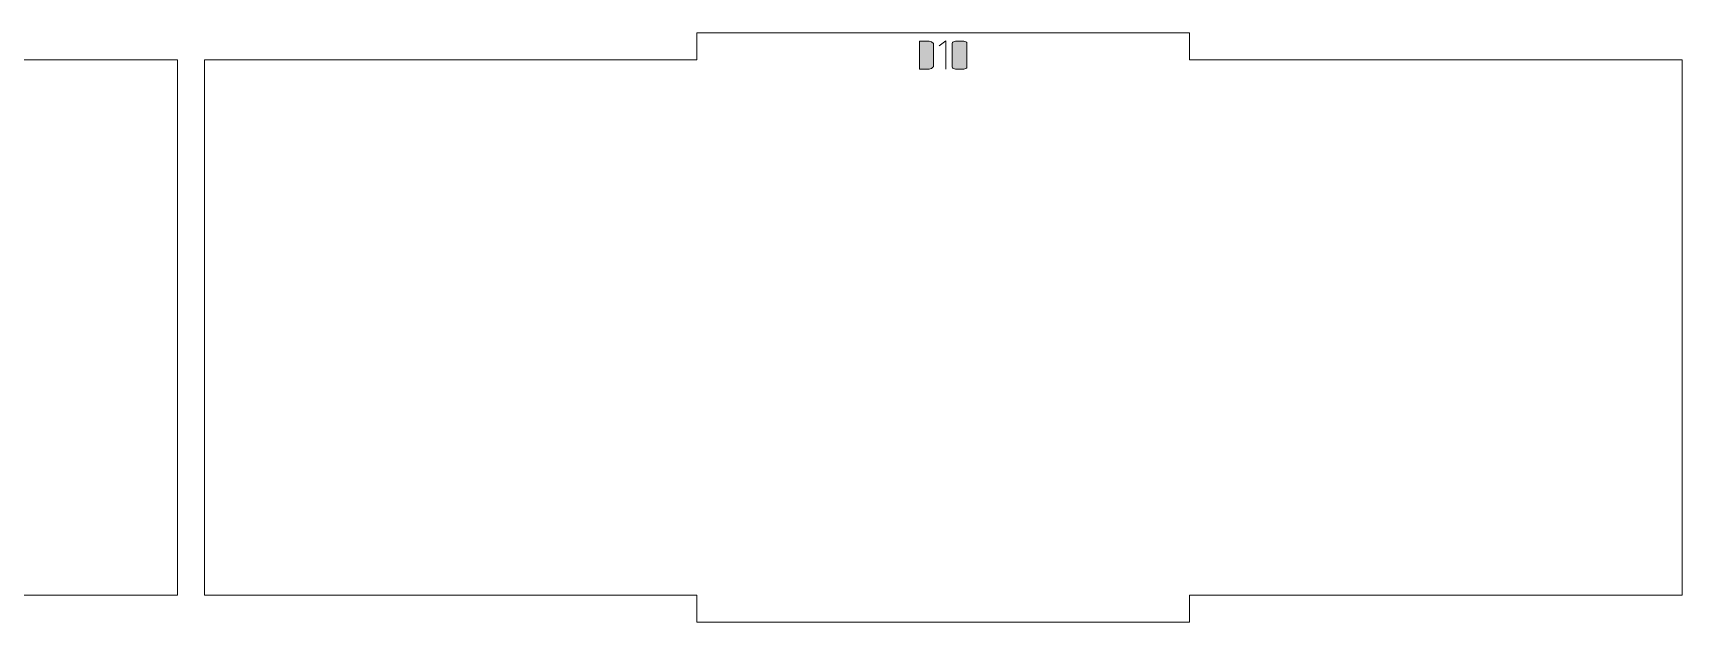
# Model space of a CAD drawing. Header units: centimetres. Extents: x -249 to 275, y -506 to 461.
# Drawn here: x -156.59 to -138.12, y 142.08 to 148.68 of the extents above; entities that cross this region are included whole.
import ezdxf

# ---------------------------------------------------------------- set-up
doc = ezdxf.new("R2010")
doc.units = ezdxf.units.CM
doc.header["$MEASUREMENT"] = 0
doc.layers.add('Capa 1', color=7, linetype='Continuous')

msp = doc.modelspace()

# ---------------------------------------------------------------- hatches: boundary and pattern name
at = {"layer": 'Capa 1', "true_color": 0x3e4095}
h = msp.add_hatch(color=175, dxfattribs=at)
edge = h.paths.add_edge_path()
edge.add_spline(control_points=[(-146.6594, 148.2761), (-146.6594, 148.2761), (-146.6594, 148.59254), (-146.6594, 148.59254), (-146.6594, 148.59254), (-146.58465, 148.59254), (-146.58465, 148.59254), (-146.56172, 148.59254), (-146.54215, 148.58902), (-146.52594, 148.58199), (-146.51005, 148.57496), (-146.5021, 148.56671), (-146.5021, 148.55723), (-146.5021, 148.55723), (-146.5021, 148.31141), (-146.5021, 148.31141), (-146.5021, 148.30163), (-146.51005, 148.29322), (-146.52594, 148.28619), (-146.54123, 148.27946), (-146.5608, 148.2761), (-146.58465, 148.2761), (-146.58465, 148.2761), (-146.6594, 148.2761), (-146.6594, 148.2761)], knot_values=[0, 0, 0, 0, 0.125, 0.125, 0.125, 0.25, 0.25, 0.25, 0.375, 0.375, 0.375, 0.5, 0.5, 0.5, 0.625, 0.625, 0.625, 0.75, 0.75, 0.75, 0.875, 0.875, 0.875, 1, 1, 1, 1], degree=3, periodic=1)
h = msp.add_hatch(color=175, dxfattribs=at)
edge = h.paths.add_edge_path()
edge.add_spline(control_points=[(-146.6594, 148.59254), (-146.6594, 148.59254), (-146.6594, 148.2761), (-146.6594, 148.2761), (-146.6594, 148.2761), (-146.58465, 148.2761), (-146.58465, 148.2761), (-146.5608, 148.2761), (-146.54123, 148.27946), (-146.52594, 148.28619), (-146.51005, 148.29322), (-146.5021, 148.30163), (-146.5021, 148.31141), (-146.5021, 148.31141), (-146.5021, 148.55723), (-146.5021, 148.55723), (-146.5021, 148.56671), (-146.51005, 148.57496), (-146.52594, 148.58199), (-146.54215, 148.58902), (-146.56172, 148.59254), (-146.58465, 148.59254), (-146.58465, 148.59254), (-146.6594, 148.59254), (-146.6594, 148.59254)], knot_values=[0, 0, 0, 0, 0.125, 0.125, 0.125, 0.25, 0.25, 0.25, 0.375, 0.375, 0.375, 0.5, 0.5, 0.5, 0.625, 0.625, 0.625, 0.75, 0.75, 0.75, 0.875, 0.875, 0.875, 1, 1, 1, 1], degree=3, periodic=1)
h = msp.add_hatch(color=175, dxfattribs=at)
edge = h.paths.add_edge_path()
edge.add_spline(control_points=[(-146.36314, 148.593), (-146.36314, 148.593), (-146.43927, 148.54026), (-146.43927, 148.54026), (-146.43927, 148.54026), (-146.36314, 148.593), (-146.36314, 148.593), (-146.36314, 148.593), (-146.36314, 148.2761), (-146.36314, 148.2761), (-146.36314, 148.2761), (-146.36314, 148.593), (-146.36314, 148.593)], knot_values=[0, 0, 0, 0, 0.25, 0.25, 0.25, 0.5, 0.5, 0.5, 0.75, 0.75, 0.75, 1, 1, 1, 1], degree=3, periodic=1)
h = msp.add_hatch(color=175, dxfattribs=at)
edge = h.paths.add_edge_path()
edge.add_spline(control_points=[(-146.29251, 148.29995), (-146.29251, 148.29016), (-146.28464, 148.28374), (-146.26889, 148.28069), (-146.25315, 148.27763), (-146.2335, 148.2761), (-146.20996, 148.2761), (-146.18642, 148.2761), (-146.16677, 148.27763), (-146.15103, 148.28069), (-146.13528, 148.28374), (-146.12741, 148.29016), (-146.12741, 148.29995), (-146.12741, 148.29995), (-146.12741, 148.56823), (-146.12741, 148.56823), (-146.12741, 148.57802), (-146.13528, 148.58452), (-146.15103, 148.58773), (-146.16677, 148.59094), (-146.18642, 148.59254), (-146.20996, 148.59254), (-146.2335, 148.59254), (-146.25315, 148.59094), (-146.26889, 148.58773), (-146.28464, 148.58452), (-146.29251, 148.57802), (-146.29251, 148.56823), (-146.29251, 148.56823), (-146.29251, 148.29995), (-146.29251, 148.29995)], knot_values=[0, 0, 0, 0, 0.1, 0.1, 0.1, 0.2, 0.2, 0.2, 0.3, 0.3, 0.3, 0.4, 0.4, 0.4, 0.5, 0.5, 0.5, 0.6, 0.6, 0.6, 0.7, 0.7, 0.7, 0.8, 0.8, 0.8, 0.9, 0.9, 0.9, 1, 1, 1, 1], degree=3, periodic=1)
h = msp.add_hatch(color=175, dxfattribs=at)
edge = h.paths.add_edge_path()
edge.add_spline(control_points=[(-146.12741, 148.29995), (-146.12741, 148.29016), (-146.13528, 148.28374), (-146.15103, 148.28069), (-146.16677, 148.27763), (-146.18642, 148.2761), (-146.20996, 148.2761), (-146.2335, 148.2761), (-146.25315, 148.27763), (-146.26889, 148.28069), (-146.28464, 148.28374), (-146.29251, 148.29016), (-146.29251, 148.29995), (-146.29251, 148.29995), (-146.29251, 148.56823), (-146.29251, 148.56823), (-146.29251, 148.57802), (-146.28464, 148.58452), (-146.26889, 148.58773), (-146.25315, 148.59094), (-146.2335, 148.59254), (-146.20996, 148.59254), (-146.18642, 148.59254), (-146.16677, 148.59094), (-146.15103, 148.58773), (-146.13528, 148.58452), (-146.12741, 148.57802), (-146.12741, 148.56823), (-146.12741, 148.56823), (-146.12741, 148.29995), (-146.12741, 148.29995)], knot_values=[0, 0, 0, 0, 0.1, 0.1, 0.1, 0.2, 0.2, 0.2, 0.3, 0.3, 0.3, 0.4, 0.4, 0.4, 0.5, 0.5, 0.5, 0.6, 0.6, 0.6, 0.7, 0.7, 0.7, 0.8, 0.8, 0.8, 0.9, 0.9, 0.9, 1, 1, 1, 1], degree=3, periodic=1)

# ---------------------------------------------------------------- linework, layer by layer
at = {"layer": 'Capa 1', "color": 240, "lineweight": 9}
for points in [[(-164.40535, 148.3825), (-164.40535, 148.3825), (-164.40535, 142.3825), (-164.40535, 142.3825), (-164.40535, 142.3825), (-161.2601, 142.3825), (-161.2601, 142.3825), (-161.2601, 142.3825), (-161.2601, 142.0825), (-161.2601, 142.0825), (-161.2601, 142.0825), (-158.11485, 142.0825), (-158.11485, 142.0825), (-158.11485, 142.0825), (-158.11485, 142.3825), (-158.11485, 142.3825), (-158.11485, 142.3825), (-154.9696, 142.3825), (-154.9696, 142.3825), (-154.9696, 142.3825), (-154.9696, 148.3825), (-154.9696, 148.3825), (-154.9696, 148.3825), (-158.11485, 148.3825), (-158.11485, 148.3825), (-158.11485, 148.3825), (-158.11485, 148.6825), (-158.11485, 148.6825), (-158.11485, 148.6825), (-161.2601, 148.6825), (-161.2601, 148.6825), (-161.2601, 148.6825), (-161.2601, 148.3825), (-161.2601, 148.3825), (-161.2601, 148.3825), (-164.40535, 148.3825), (-164.40535, 148.3825)], [(-154.6696, 148.3825), (-154.6696, 148.3825), (-154.6696, 142.3825), (-154.6696, 142.3825), (-154.6696, 142.3825), (-149.15214, 142.3825), (-149.15214, 142.3825), (-149.15214, 142.3825), (-149.15214, 142.0825), (-149.15214, 142.0825), (-149.15214, 142.0825), (-143.63467, 142.0825), (-143.63467, 142.0825), (-143.63467, 142.0825), (-143.63467, 142.3825), (-143.63467, 142.3825), (-143.63467, 142.3825), (-138.11721, 142.3825), (-138.11721, 142.3825), (-138.11721, 142.3825), (-138.11721, 148.3825), (-138.11721, 148.3825), (-138.11721, 148.3825), (-143.63467, 148.3825), (-143.63467, 148.3825), (-143.63467, 148.3825), (-143.63467, 148.6825), (-143.63467, 148.6825), (-143.63467, 148.6825), (-149.15214, 148.6825), (-149.15214, 148.6825), (-149.15214, 148.6825), (-149.15214, 148.3825), (-149.15214, 148.3825), (-149.15214, 148.3825), (-154.6696, 148.3825), (-154.6696, 148.3825)]]:
    msp.add_open_spline(points, degree=3, knots=[0, 0, 0, 0, 0.08333333, 0.08333333, 0.08333333, 0.16666667, 0.16666667, 0.16666667, 0.25, 0.25, 0.25, 0.33333333, 0.33333333, 0.33333333, 0.41666667, 0.41666667, 0.41666667, 0.5, 0.5, 0.5, 0.58333333, 0.58333333, 0.58333333, 0.66666667, 0.66666667, 0.66666667, 0.75, 0.75, 0.75, 0.83333333, 0.83333333, 0.83333333, 0.91666667, 0.91666667, 0.91666667, 1, 1, 1, 1], dxfattribs=at)
at = {"layer": 'Capa 1', "color": 114, "lineweight": 9}
for points, knots in [([(-146.6594, 148.2761), (-146.6594, 148.2761), (-146.6594, 148.59254), (-146.6594, 148.59254), (-146.6594, 148.59254), (-146.58465, 148.59254), (-146.58465, 148.59254), (-146.56172, 148.59254), (-146.54215, 148.58902), (-146.52594, 148.58199), (-146.51005, 148.57496), (-146.5021, 148.56671), (-146.5021, 148.55723), (-146.5021, 148.55723), (-146.5021, 148.31141), (-146.5021, 148.31141), (-146.5021, 148.30163), (-146.51005, 148.29322), (-146.52594, 148.28619), (-146.54123, 148.27946), (-146.5608, 148.2761), (-146.58465, 148.2761), (-146.58465, 148.2761), (-146.6594, 148.2761), (-146.6594, 148.2761)], [0, 0, 0, 0, 0.125, 0.125, 0.125, 0.25, 0.25, 0.25, 0.375, 0.375, 0.375, 0.5, 0.5, 0.5, 0.625, 0.625, 0.625, 0.75, 0.75, 0.75, 0.875, 0.875, 0.875, 1, 1, 1, 1]), ([(-146.6594, 148.59254), (-146.6594, 148.59254), (-146.6594, 148.2761), (-146.6594, 148.2761), (-146.6594, 148.2761), (-146.58465, 148.2761), (-146.58465, 148.2761), (-146.5608, 148.2761), (-146.54123, 148.27946), (-146.52594, 148.28619), (-146.51005, 148.29322), (-146.5021, 148.30163), (-146.5021, 148.31141), (-146.5021, 148.31141), (-146.5021, 148.55723), (-146.5021, 148.55723), (-146.5021, 148.56671), (-146.51005, 148.57496), (-146.52594, 148.58199), (-146.54215, 148.58902), (-146.56172, 148.59254), (-146.58465, 148.59254), (-146.58465, 148.59254), (-146.6594, 148.59254), (-146.6594, 148.59254)], [0, 0, 0, 0, 0.125, 0.125, 0.125, 0.25, 0.25, 0.25, 0.375, 0.375, 0.375, 0.5, 0.5, 0.5, 0.625, 0.625, 0.625, 0.75, 0.75, 0.75, 0.875, 0.875, 0.875, 1, 1, 1, 1]), ([(-146.36314, 148.593), (-146.36314, 148.593), (-146.43927, 148.54026), (-146.43927, 148.54026), (-146.43927, 148.54026), (-146.36314, 148.593), (-146.36314, 148.593), (-146.36314, 148.593), (-146.36314, 148.2761), (-146.36314, 148.2761), (-146.36314, 148.2761), (-146.36314, 148.593), (-146.36314, 148.593)], [0, 0, 0, 0, 0.25, 0.25, 0.25, 0.5, 0.5, 0.5, 0.75, 0.75, 0.75, 1, 1, 1, 1]), ([(-146.29251, 148.29995), (-146.29251, 148.29016), (-146.28464, 148.28374), (-146.26889, 148.28069), (-146.25315, 148.27763), (-146.2335, 148.2761), (-146.20996, 148.2761), (-146.18642, 148.2761), (-146.16677, 148.27763), (-146.15103, 148.28069), (-146.13528, 148.28374), (-146.12741, 148.29016), (-146.12741, 148.29995), (-146.12741, 148.29995), (-146.12741, 148.56823), (-146.12741, 148.56823), (-146.12741, 148.57802), (-146.13528, 148.58452), (-146.15103, 148.58773), (-146.16677, 148.59094), (-146.18642, 148.59254), (-146.20996, 148.59254), (-146.2335, 148.59254), (-146.25315, 148.59094), (-146.26889, 148.58773), (-146.28464, 148.58452), (-146.29251, 148.57802), (-146.29251, 148.56823), (-146.29251, 148.56823), (-146.29251, 148.29995), (-146.29251, 148.29995)], [0, 0, 0, 0, 0.1, 0.1, 0.1, 0.2, 0.2, 0.2, 0.3, 0.3, 0.3, 0.4, 0.4, 0.4, 0.5, 0.5, 0.5, 0.6, 0.6, 0.6, 0.7, 0.7, 0.7, 0.8, 0.8, 0.8, 0.9, 0.9, 0.9, 1, 1, 1, 1]), ([(-146.12741, 148.29995), (-146.12741, 148.29016), (-146.13528, 148.28374), (-146.15103, 148.28069), (-146.16677, 148.27763), (-146.18642, 148.2761), (-146.20996, 148.2761), (-146.2335, 148.2761), (-146.25315, 148.27763), (-146.26889, 148.28069), (-146.28464, 148.28374), (-146.29251, 148.29016), (-146.29251, 148.29995), (-146.29251, 148.29995), (-146.29251, 148.56823), (-146.29251, 148.56823), (-146.29251, 148.57802), (-146.28464, 148.58452), (-146.26889, 148.58773), (-146.25315, 148.59094), (-146.2335, 148.59254), (-146.20996, 148.59254), (-146.18642, 148.59254), (-146.16677, 148.59094), (-146.15103, 148.58773), (-146.13528, 148.58452), (-146.12741, 148.57802), (-146.12741, 148.56823), (-146.12741, 148.56823), (-146.12741, 148.29995), (-146.12741, 148.29995)], [0, 0, 0, 0, 0.1, 0.1, 0.1, 0.2, 0.2, 0.2, 0.3, 0.3, 0.3, 0.4, 0.4, 0.4, 0.5, 0.5, 0.5, 0.6, 0.6, 0.6, 0.7, 0.7, 0.7, 0.8, 0.8, 0.8, 0.9, 0.9, 0.9, 1, 1, 1, 1])]:
    msp.add_open_spline(points, degree=3, knots=knots, dxfattribs=at)

doc.saveas('drawing.dxf')
